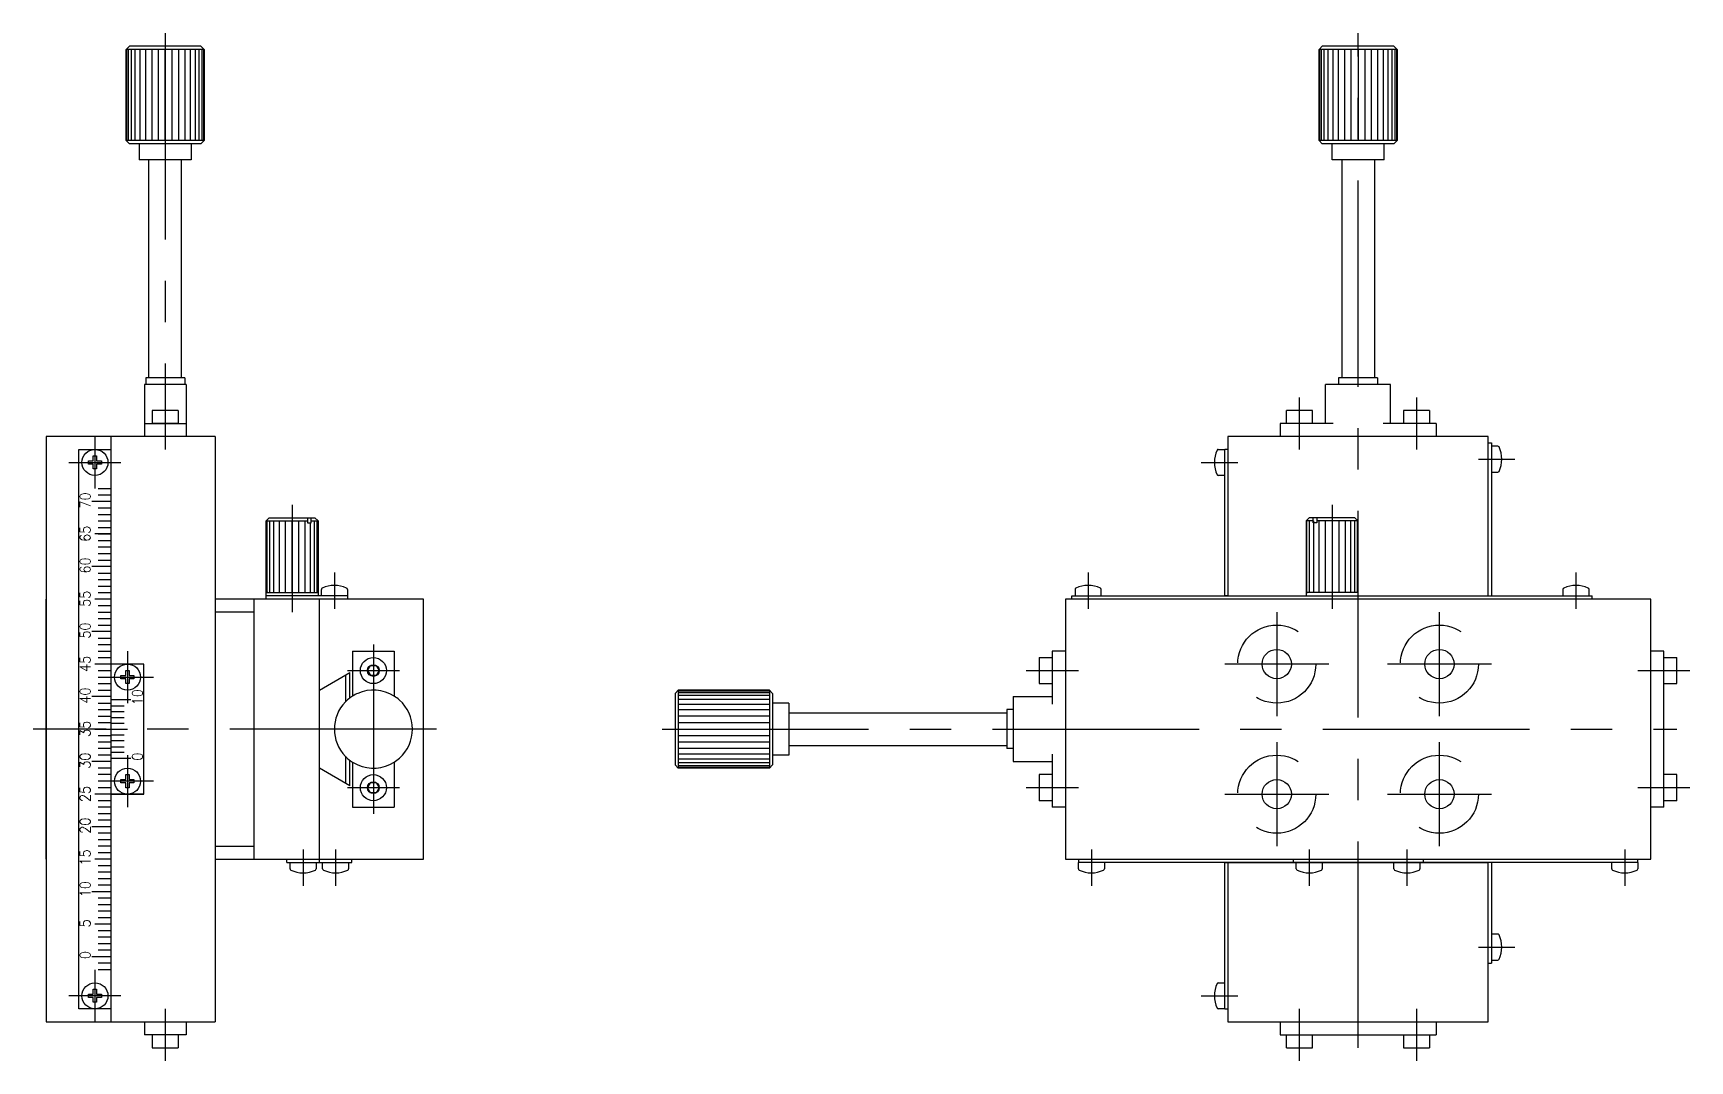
# Model space of a CAD drawing. Extents: x -191 to 392, y -148 to 193.
# Drawn here: x 136.9 to 391.6, y -51 to 107 of the extents above; entities that cross this region are included whole.
import ezdxf

# ---------------------------------------------------------------- set-up
doc = ezdxf.new("R2010")
doc.units = 0
doc.linetypes.add('CENTER', pattern=[50.8, 31.75, -6.35, 6.35, -6.35])
doc.linetypes.add('DASHED', pattern=[19.05, 12.7, -6.35])
doc.layers.get('0').update_dxf_attribs({"linetype": 'CONTINUOUS'})
doc.layers.add('CENTER', color=1, linetype='CENTER')
doc.styles.add('CONVERTER_2', font='txt.shx', dxfattribs={"width": 0.9})

msp = doc.modelspace()

# ---------------------------------------------------------------- linework, layer by layer
at = {"color": 7, "linetype": 'CONTINUOUS'}
for p, q in [((151.25, 104.5), (151.75, 105)), ((157.25, 104.5), (151.25, 104.5)), ((151.25, 90.5), (151.25, 104.5)), ((151.25, 104.5), (151.25, 90.5)), ((151.34, 90.5), (151.34, 104.5)), ((151.61, 90.5), (151.61, 104.5)), ((155.25, 105), (151.75, 105)), ((152.05, 90.5), (152.05, 104.5)), ((152.65, 90.5), (152.65, 104.5)), ((153.39, 90.5), (153.39, 104.5)), ((154.25, 90.5), (154.25, 104.5)), ((155.23, 90.5), (155.23, 104.5)), ((159.25, 105), (155.25, 105)), ((156.21, 90.5), (156.21, 104.5)), ((157.25, 90.5), (157.25, 104.5)), ((158.29, 104.5), (157.25, 104.5)), ((158.29, 104.5), (158.29, 90.5)), ((159.27, 104.5), (158.29, 104.5)), ((159.45, 105), (159.25, 105)), ((159.27, 104.5), (159.27, 90.5)), ((160.25, 104.5), (159.27, 104.5)), ((162.75, 105), (159.45, 105)), ((160.25, 104.5), (160.25, 90.5)), ((161.1, 104.5), (160.25, 104.5)), ((161.1, 104.5), (161.1, 90.5)), ((161.84, 104.5), (161.1, 104.5)), ((161.84, 104.5), (161.84, 90.5)), ((162.44, 104.5), (161.84, 104.5)), ((162.44, 104.5), (162.44, 90.5)), ((162.89, 104.5), (162.44, 104.5)), ((163.25, 104.5), (162.75, 105)), ((162.89, 104.5), (162.89, 90.5)), ((163.16, 104.5), (162.89, 104.5)), ((163.16, 104.5), (163.16, 90.5)), ((163.25, 104.5), (163.16, 104.5)), ((163.25, 104.5), (163.25, 90.5)), ((335.12, 105), (334.62, 104.5)), ((334.62, 90.5), (334.62, 104.5)), ((334.72, 104.5), (334.62, 104.5)), ((334.72, 90.5), (334.72, 104.5)), ((334.99, 104.5), (334.72, 104.5)), ((334.99, 90.5), (334.99, 104.5)), ((335.43, 104.5), (334.99, 104.5)), ((338.42, 105), (335.12, 105)), ((335.43, 90.5), (335.43, 104.5)), ((336.03, 104.5), (335.43, 104.5)), ((336.03, 90.5), (336.03, 104.5)), ((336.77, 104.5), (336.03, 104.5)), ((336.77, 90.5), (336.77, 104.5)), ((337.62, 104.5), (336.77, 104.5)), ((337.62, 90.5), (337.62, 104.5)), ((338.6, 104.5), (337.62, 104.5)), ((338.62, 105), (338.42, 105)), ((338.6, 90.5), (338.6, 104.5)), ((339.58, 104.5), (338.6, 104.5)), ((342.62, 105), (338.62, 105)), ((339.58, 90.5), (339.58, 104.5)), ((340.62, 104.5), (339.58, 104.5)), ((340.62, 104.5), (340.62, 90.5)), ((346.62, 104.5), (340.62, 104.5)), ((341.67, 104.5), (341.67, 90.5)), ((346.12, 105), (342.62, 105)), ((342.64, 104.5), (342.64, 90.5)), ((343.62, 104.5), (343.62, 90.5)), ((344.48, 104.5), (344.48, 90.5)), ((345.22, 104.5), (345.22, 90.5)), ((345.82, 104.5), (345.82, 90.5)), ((346.12, 105), (346.62, 104.5)), ((346.26, 104.5), (346.26, 90.5)), ((346.53, 104.5), (346.53, 90.5)), ((346.62, 90.5), (346.62, 104.5)), ((346.62, 104.5), (346.62, 90.5)), ((157.25, 90.5), (151.25, 90.5)), ((151.34, 90.5), (151.25, 90.5)), ((151.25, 90.5), (151.75, 90)), ((151.61, 90.5), (151.34, 90.5)), ((152.05, 90.5), (151.61, 90.5)), ((162.75, 90), (151.75, 90)), ((161.25, 90), (153.25, 90)), ((153.25, 90), (153.25, 87.5)), ((153.25, 90), (153.25, 87.5)), ((158.29, 90.5), (157.25, 90.5)), ((159.27, 90.5), (158.29, 90.5)), ((160.25, 90.5), (159.27, 90.5)), ((161.1, 90.5), (160.25, 90.5)), ((161.84, 90.5), (161.1, 90.5)), ((161.25, 90), (161.25, 87.5)), ((162.44, 90.5), (161.84, 90.5)), ((162.89, 90.5), (162.44, 90.5)), ((162.75, 90), (163.25, 90.5)), ((163.16, 90.5), (162.89, 90.5)), ((163.25, 90.5), (163.16, 90.5)), ((334.72, 90.5), (334.62, 90.5)), ((334.62, 90.5), (335.12, 90)), ((334.99, 90.5), (334.72, 90.5)), ((335.43, 90.5), (334.99, 90.5)), ((346.12, 90), (335.12, 90)), ((336.03, 90.5), (335.43, 90.5)), ((336.77, 90.5), (336.03, 90.5)), ((344.62, 90), (336.62, 90)), ((336.62, 87.5), (336.62, 90)), ((337.62, 90.5), (336.77, 90.5)), ((338.6, 90.5), (337.62, 90.5)), ((339.58, 90.5), (338.6, 90.5)), ((340.62, 90.5), (339.58, 90.5)), ((346.62, 90.5), (340.62, 90.5)), ((344.62, 87.5), (344.62, 90)), ((344.62, 87.5), (344.62, 90)), ((346.12, 90), (346.62, 90.5)), ((161.25, 87.5), (153.25, 87.5)), ((154.75, 87.5), (153.25, 87.5)), ((154.75, 54), (154.75, 87.5)), ((159.75, 87.5), (154.75, 87.5)), ((159.75, 54), (159.75, 87.5)), ((161.25, 87.5), (159.75, 87.5)), ((344.62, 87.5), (336.62, 87.5)), ((338.12, 87.5), (336.62, 87.5)), ((338.12, 87.5), (338.12, 54)), ((343.12, 87.5), (338.12, 87.5)), ((343.12, 87.5), (343.12, 54)), ((344.62, 87.5), (343.12, 87.5)), ((154.25, 54), (154.25, 53)), ((154.75, 54), (154.25, 54)), ((159.75, 54), (154.75, 54)), ((160.25, 54), (159.75, 54)), ((160.25, 54), (160.25, 53)), ((337.62, 54), (337.62, 53)), ((338.12, 54), (337.62, 54)), ((343.12, 54), (338.12, 54)), ((343.62, 54), (343.12, 54)), ((343.62, 54), (343.62, 53)), ((160.45, 53), (154.05, 53)), ((154.05, 53), (154.05, 47)), ((160.45, 53), (160.45, 47)), ((335.62, 47), (335.62, 53)), ((338.12, 53), (335.62, 53)), ((343.12, 53), (338.12, 53)), ((345.62, 53), (343.12, 53)), ((345.62, 47), (345.62, 53)), ((159.25, 49), (155.25, 49)), ((155.25, 49), (155.25, 47)), ((159.25, 49), (159.25, 47)), ((329.62, 47), (329.62, 49)), ((333.62, 49), (329.62, 49)), ((333.62, 47), (333.62, 49)), ((347.62, 49), (347.62, 47)), ((351.62, 49), (347.62, 49)), ((351.62, 49), (351.62, 47)), ((154.05, 47), (160.45, 47)), ((154.05, 47), (154.05, 45)), ((159.25, 47), (155.25, 47)), ((160.45, 47), (160.45, 45)), ((329.62, 47), (328.62, 47)), ((328.62, 47), (328.62, 45)), ((333.62, 47), (328.62, 47)), ((336.78, 47), (333.62, 47)), ((352.62, 47), (344.47, 47)), ((351.62, 47), (347.62, 47)), ((352.62, 47), (352.62, 45)), ((138.95, 45), (138.95, 0)), ((164.95, 45), (138.95, 45)), ((148.95, 43), (148.95, 45)), ((164.95, 45), (164.95, -25)), ((360.62, 45), (320.62, 45)), ((320.62, 45), (320.62, 43)), ((360.62, 43), (360.62, 45)), ((360.62, 44), (361.12, 44)), ((361.12, 44), (361.12, 20.5)), ((362.11, 43.5), (361.12, 43.5)), ((143.95, -43), (143.95, 43)), ((143.95, 43), (148.95, 43)), ((145.45, 40.75), (145.45, 41.25)), ((145.45, 41.25), (146.2, 41.25)), ((146.2, 40.75), (145.45, 40.75)), ((146.2, 42), (146.7, 42)), ((146.2, 41.25), (146.2, 42)), ((146.2, 40), (146.2, 40.75)), ((146.7, 42), (146.7, 41.25)), ((146.7, 41.25), (147.45, 41.25)), ((146.7, 40.75), (146.7, 40)), ((147.45, 40.75), (146.7, 40.75)), ((147.45, 41.25), (147.45, 40.75)), ((148.95, -45), (148.95, 43)), ((319.13, 43), (320.12, 43)), ((320.12, 20.5), (320.12, 43)), ((320.62, 43), (320.12, 43)), ((320.62, 43), (320.62, 20.5)), ((360.62, 20.5), (360.62, 43)), ((146.7, 40), (146.2, 40)), ((320.12, 39), (319.13, 39)), ((361.12, 39.5), (362.11, 39.5)), ((146.95, 37), (148.95, 37)), ((146.95, 36), (148.95, 36)), ((146.95, 36), (148.95, 36)), ((148.95, 35), (145.95, 35)), ((146.95, 34), (148.95, 34)), ((146.95, 33), (148.95, 33)), ((146.95, 33), (148.95, 33)), ((146.95, 33), (148.95, 33)), ((146.95, 32), (148.95, 32)), ((146.95, 32), (148.95, 32)), ((146.95, 31), (148.95, 31)), ((146.95, 31), (148.95, 31)), ((173.25, 32.5), (172.75, 32)), ((172.75, 20), (172.75, 32)), ((172.75, 32), (179.11, 32)), ((172.88, 32), (172.88, 21)), ((173.25, 32.5), (180.25, 32.5)), ((173.28, 32), (173.28, 21)), ((173.92, 32), (173.92, 21)), ((174.75, 32), (174.75, 21)), ((175.71, 32), (175.71, 21)), ((176.75, 21), (176.75, 32)), ((177.78, 21), (177.78, 32)), ((178.75, 21), (178.75, 32)), ((179.11, 32.5), (179.11, 31.7)), ((179.11, 31.7), (179.67, 31.7)), ((179.58, 21), (179.58, 31.7)), ((179.67, 31.7), (179.67, 32.5)), ((179.67, 32), (180.75, 32)), ((180.21, 21), (180.21, 32)), ((180.75, 32), (180.25, 32.5)), ((180.61, 21), (180.61, 32)), ((180.75, 32), (180.75, 20.5)), ((332.62, 32), (333.12, 32.5)), ((332.62, 32), (333.12, 32.5)), ((332.62, 32), (332.62, 22.07)), ((332.62, 32), (332.62, 21)), ((333.7, 32), (332.62, 32)), ((333.7, 32), (332.62, 32)), ((332.76, 21), (332.76, 32)), ((332.76, 21), (332.76, 32)), ((340.12, 32.5), (333.12, 32.5)), ((340.12, 32.5), (333.12, 32.5)), ((333.16, 21), (333.16, 32)), ((333.16, 21), (333.16, 32)), ((333.7, 31.7), (333.7, 32.5)), ((333.7, 31.7), (333.7, 32.5)), ((334.26, 31.7), (333.7, 31.7)), ((333.8, 31.7), (333.7, 31.7)), ((333.8, 21), (333.8, 32)), ((333.8, 21), (333.8, 31.7)), ((334.26, 31.7), (333.8, 31.7)), ((334.26, 32.5), (334.26, 31.7)), ((334.26, 32.5), (334.26, 31.7)), ((340.62, 32), (334.26, 32)), ((339.45, 32), (334.26, 32)), ((334.62, 21), (334.62, 32)), ((334.62, 21), (334.62, 32)), ((335.59, 21), (335.59, 32)), ((335.59, 21), (335.59, 32)), ((336.62, 32), (336.62, 21)), ((336.62, 32), (336.62, 21)), ((337.66, 32), (337.66, 21)), ((337.66, 32), (337.66, 21)), ((338.62, 32), (338.62, 21)), ((338.62, 32), (338.62, 21)), ((339.45, 32), (339.45, 21)), ((340.62, 32), (339.45, 32)), ((339.45, 31.7), (339.45, 21)), ((340.09, 32), (340.09, 21)), ((340.09, 32), (340.09, 21)), ((340.12, 32.5), (340.62, 32)), ((340.12, 32.5), (340.62, 32)), ((340.49, 32), (340.49, 21)), ((340.49, 32), (340.49, 21)), ((340.62, 20.5), (340.62, 32)), ((340.62, 20.5), (340.62, 32)), ((148.95, 30), (146.45, 30)), ((146.95, 30), (148.95, 30)), ((146.95, 30), (148.95, 30)), ((146.95, 29), (148.95, 29)), ((148.95, 25), (148.95, 30)), ((146.95, 28), (148.95, 28)), ((146.95, 27), (148.95, 27)), ((146.95, 26), (148.95, 26)), ((148.95, 25), (145.95, 25)), ((146.95, 24), (148.95, 24)), ((146.95, 24), (148.95, 24)), ((146.95, 23), (148.95, 23)), ((146.95, 23), (148.95, 23)), ((360.62, 20.5), (360.62, 23)), ((146.95, 22), (148.95, 22)), ((146.95, 22), (148.95, 22)), ((146.95, 21), (148.95, 21)), ((146.95, 21), (148.95, 21)), ((172.75, 21), (180.75, 21)), ((173, 21), (172.75, 21)), ((185.25, 20.5), (172.75, 20.5)), ((181.25, 20.5), (181.25, 21.49)), ((185.25, 21.49), (185.25, 20.5)), ((185.25, 20.5), (185.25, 20)), ((296.62, 20.5), (320.12, 20.5)), ((296.62, 20), (296.62, 20.5)), ((297.12, 21.49), (297.12, 20.5)), ((301.12, 20.5), (301.12, 21.49)), ((320.62, 20.5), (320.12, 20.5)), ((320.12, 20.5), (320.62, 20.5)), ((320.62, 20.5), (340.62, 20.5)), ((332.62, 22.07), (332.62, 21)), ((336.62, 21), (332.62, 21)), ((336.62, 21), (332.62, 21)), ((332.62, 21), (332.62, 20.5)), ((332.62, 21), (332.87, 21)), ((332.62, 21), (332.62, 20.5)), ((332.62, 21), (332.87, 21)), ((340.62, 21), (336.62, 21)), ((340.62, 21), (336.62, 21)), ((340.62, 20.5), (376.62, 20.5)), ((372.12, 21.49), (372.12, 20.5)), ((376.12, 20.5), (376.12, 21.49)), ((376.62, 20), (376.62, 20.5)), ((138.95, 0), (138.95, 20)), ((148.95, 20), (146.45, 20)), ((146.95, 19), (148.95, 19)), ((146.95, 18), (148.95, 18)), ((196.95, 20), (164.95, 20)), ((164.95, 20), (164.95, 14.75)), ((170.95, 18), (164.95, 18)), ((170.95, 18), (170.95, 20)), ((170.95, 0), (170.95, 18)), ((180.95, -20.5), (180.95, 20)), ((196.95, -20), (196.95, 20)), ((295.62, 20), (295.62, -20)), ((320.12, 20), (295.62, 20)), ((385.62, 20), (320.12, 20)), ((350.62, 20), (330.62, 20)), ((361.12, 20), (350.62, 20)), ((385.62, -20), (385.62, 20)), ((146.95, 17), (148.95, 17)), ((146.95, 16), (148.95, 16)), ((148.95, 15), (145.95, 15)), ((146.95, 14), (148.95, 14)), ((146.95, 13), (148.95, 13)), ((164.95, 14.75), (164.95, 10.25)), ((146.95, 12), (148.95, 12)), ((146.95, 11), (148.95, 11)), ((186.05, 12), (192.45, 12)), ((186.05, 12), (186.05, 5.08)), ((192.45, 12), (192.45, 5.08)), ((291.62, 11), (291.62, 7)), ((291.62, 11), (293.62, 11)), ((295.62, 12), (293.62, 12)), ((293.62, 12), (293.62, 7)), ((293.62, 12), (293.62, 11)), ((387.62, 12), (385.62, 12)), ((387.62, 7), (387.62, 12)), ((387.62, 11), (389.62, 11)), ((389.62, 7), (389.62, 11)), ((153.95, 10), (146.45, 10)), ((146.95, 9), (148.95, 9)), ((146.95, 8), (148.95, 8)), ((153.95, 10), (148.95, 10)), ((150.45, 8.25), (151.2, 8.25)), ((150.45, 7.75), (150.45, 8.25)), ((151.2, 7.75), (150.45, 7.75)), ((151.2, 9), (151.7, 9)), ((151.2, 8.25), (151.2, 9)), ((151.2, 7), (151.2, 7.75)), ((151.7, 9), (151.7, 8.25)), ((151.7, 8.25), (152.45, 8.25)), ((151.7, 7.75), (151.7, 7)), ((152.45, 7.75), (151.7, 7.75)), ((152.45, 8.25), (152.45, 7.75)), ((153.95, -10), (153.95, 10)), ((180.95, 6), (185.65, 8.71)), ((184.95, 8.31), (184.95, 4.18)), ((185.65, 4.8), (185.65, 8.71)), ((188.35, 9), (188.8, 9.78)), ((188.35, 9), (188.8, 8.22)), ((188.8, 9.78), (189.7, 9.78)), ((189.7, 8.22), (188.8, 8.22)), ((189.7, 9.78), (190.15, 9)), ((190.15, 9), (189.7, 8.22)), ((146.95, 7), (148.95, 7)), ((146.95, 6), (148.95, 6)), ((151.7, 7), (151.2, 7)), ((235.62, 5.5), (236.12, 6)), ((235.62, 5.5), (235.62, 2)), ((236.12, 6), (250.12, 6)), ((250.12, 6), (236.12, 6)), ((236.12, 6), (236.12, 0)), ((236.12, 5.91), (250.12, 5.91)), ((236.12, 5.64), (250.12, 5.64)), ((236.12, 5.2), (250.12, 5.2)), ((250.12, 6), (250.12, 0)), ((250.62, 5.5), (250.12, 6)), ((250.62, 5.5), (250.62, -5.5)), ((291.62, 7), (293.62, 7)), ((293.62, 7), (293.62, 3.84)), ((387.62, -12), (387.62, 7)), ((387.62, 7), (389.62, 7)), ((148.95, 5), (145.95, 5)), ((146.95, 4), (148.95, 4)), ((146.95, 3), (148.95, 3)), ((151.95, 4.5), (148.95, 4.5)), ((148.95, 3.6), (150.95, 3.6)), ((148.95, 2.7), (150.95, 2.7)), ((236.12, 4.6), (250.12, 4.6)), ((236.12, 3.86), (250.12, 3.86)), ((236.12, 3), (250.12, 3)), ((250.62, 4), (250.62, -4)), ((253.12, 4), (250.62, 4)), ((253.12, 4), (250.62, 4)), ((253.12, 4), (253.12, -4)), ((253.12, 4), (253.12, 2.5)), ((286.62, 3), (286.62, 2.5)), ((287.62, 3), (286.62, 3)), ((287.62, 5), (293.62, 5)), ((287.62, 5), (287.62, 2.5)), ((138.95, 0), (138.95, -45)), ((138.95, -20), (138.95, 0)), ((146.45, 0), (151.45, 0)), ((146.95, 2), (148.95, 2)), ((146.95, 1), (148.95, 1)), ((148.95, 1.8), (150.95, 1.8)), ((148.95, 0.9), (150.95, 0.9)), ((235.62, 2), (235.62, -2)), ((236.12, 2.02), (250.12, 2.02)), ((236.12, 1.04), (250.12, 1.04)), ((236.12, 0), (250.12, 0)), ((236.12, 0), (236.12, -1.04)), ((250.12, 0), (250.12, -1.04)), ((253.12, 2.5), (286.62, 2.5)), ((253.12, 2.5), (253.12, -2.5)), ((286.62, 2.5), (286.62, -2.5)), ((287.62, 2.5), (287.62, -2.5)), ((146.95, -1), (148.95, -1)), ((148.95, -2), (146.95, -2)), ((148.95, -0.9), (150.95, -0.9)), ((150.95, -1.8), (148.95, -1.8)), ((170.95, -18), (170.95, 0)), ((235.62, -2), (235.62, -2.2)), ((235.62, -2.2), (235.62, -5.5)), ((250.12, -1.04), (236.12, -1.04)), ((236.12, -1.04), (236.12, -2.02)), ((250.12, -2.02), (236.12, -2.02)), ((236.12, -2.02), (236.12, -3)), ((250.12, -1.04), (250.12, -2.02)), ((250.12, -2.02), (250.12, -3)), ((253.12, -2.5), (286.62, -2.5)), ((253.12, -2.5), (253.12, -4)), ((286.62, -2.5), (286.62, -3)), ((287.62, -2.5), (287.62, -5)), ((148.95, -5), (145.95, -5)), ((148.95, -3), (146.95, -3)), ((148.95, -4), (146.95, -4)), ((148.95, -2.7), (150.95, -2.7)), ((150.95, -3.6), (148.95, -3.6)), ((151.95, -4.5), (148.95, -4.5)), ((184.95, -4.18), (184.95, -8.31)), ((185.65, -8.71), (185.65, -4.8)), ((186.05, -5.08), (186.05, -12)), ((192.45, -5.08), (192.45, -12)), ((250.12, -3), (236.12, -3)), ((236.12, -3), (236.12, -3.86)), ((250.12, -3.86), (236.12, -3.86)), ((236.12, -3.86), (236.12, -4.6)), ((250.12, -4.6), (236.12, -4.6)), ((236.12, -4.6), (236.12, -5.2)), ((250.12, -3), (250.12, -3.86)), ((250.12, -3.86), (250.12, -4.6)), ((250.12, -4.6), (250.12, -5.2)), ((253.12, -4), (250.62, -4)), ((287.62, -3), (286.62, -3)), ((287.62, -5), (293.62, -5)), ((293.62, -3.84), (293.62, -12)), ((148.95, -6), (146.95, -6)), ((148.95, -7), (146.95, -7)), ((151.2, -7), (151.7, -7)), ((151.2, -7.75), (151.2, -7)), ((151.7, -7), (151.7, -7.75)), ((185.65, -8.71), (180.95, -6)), ((235.62, -5.5), (236.12, -6)), ((250.12, -5.2), (236.12, -5.2)), ((236.12, -5.2), (236.12, -5.64)), ((250.12, -5.64), (236.12, -5.64)), ((236.12, -5.64), (236.12, -5.91)), ((250.12, -5.91), (236.12, -5.91)), ((236.12, -5.91), (236.12, -6)), ((250.12, -6), (236.12, -6)), ((250.12, -5.2), (250.12, -5.64)), ((250.12, -6), (250.62, -5.5)), ((250.12, -5.64), (250.12, -5.91)), ((250.12, -5.91), (250.12, -6)), ((293.62, -7), (291.62, -7)), ((291.62, -7), (291.62, -11)), ((293.62, -7), (293.62, -11)), ((389.62, -7), (387.62, -7)), ((389.62, -11), (389.62, -7)), ((153.95, -10), (146.45, -10)), ((148.95, -8), (146.95, -8)), ((148.95, -9), (146.95, -9)), ((153.95, -10), (148.95, -10)), ((148.95, -10), (153.95, -10)), ((150.45, -7.75), (151.2, -7.75)), ((150.45, -8.25), (150.45, -7.75)), ((151.2, -8.25), (150.45, -8.25)), ((151.2, -9), (151.2, -8.25)), ((151.7, -9), (151.2, -9)), ((151.7, -7.75), (152.45, -7.75)), ((151.7, -8.25), (151.7, -9)), ((152.45, -8.25), (151.7, -8.25)), ((152.45, -7.75), (152.45, -8.25)), ((188.8, -8.22), (188.35, -9)), ((188.8, -9.78), (188.35, -9)), ((188.8, -8.22), (189.7, -8.22)), ((189.7, -9.78), (188.8, -9.78)), ((189.7, -8.22), (190.15, -9)), ((190.15, -9), (189.7, -9.78)), ((148.95, -11), (146.95, -11)), ((148.95, -12), (146.95, -12)), ((186.05, -12), (192.45, -12)), ((293.62, -11), (291.62, -11)), ((295.62, -12), (293.62, -12)), ((387.62, -12), (385.62, -12)), ((389.62, -11), (387.62, -11)), ((148.95, -15), (145.95, -15)), ((148.95, -13), (146.95, -13)), ((148.95, -14), (146.95, -14)), ((148.95, -16), (146.95, -16)), ((148.95, -17), (146.95, -17)), ((148.95, -20), (146.45, -20)), ((148.95, -18), (146.95, -18)), ((148.95, -19), (146.95, -19)), ((164.95, -18), (170.95, -18)), ((164.95, -20), (196.95, -20)), ((170.95, -20), (170.95, -18)), ((175.95, -20.5), (175.95, -20)), ((185.65, -20), (185.95, -20)), ((185.95, -20.5), (185.95, -20)), ((295.62, -20), (297.62, -20)), ((297.62, -20), (350.62, -20)), ((297.62, -20), (297.62, -20.5)), ((330.62, -20), (330.62, -20.5)), ((350.62, -20), (383.62, -20)), ((350.62, -20), (361.12, -20)), ((350.62, -20), (350.62, -20.5)), ((383.62, -20.5), (383.62, -20)), ((383.62, -20), (385.62, -20)), ((148.95, -21), (146.95, -21)), ((148.95, -22), (146.95, -22)), ((175.95, -20.5), (185.95, -20.5)), ((176.45, -21.49), (176.45, -20.5)), ((180.45, -20.5), (180.45, -21.49)), ((181.45, -21.49), (181.45, -20.5)), ((185.45, -20.5), (185.45, -21.49)), ((383.62, -20.5), (297.62, -20.5)), ((297.62, -21.49), (297.62, -20.5)), ((301.62, -20.5), (301.62, -21.49)), ((320.12, -43), (320.12, -20.5)), ((320.12, -20.5), (320.62, -20.5)), ((320.62, -20.5), (360.62, -20.5)), ((320.62, -20.5), (320.62, -23)), ((320.62, -20.5), (320.62, -23)), ((331.12, -21.49), (331.12, -20.5)), ((335.12, -20.5), (335.12, -21.49)), ((346.12, -21.49), (346.12, -20.5)), ((350.12, -20.5), (350.12, -21.49)), ((360.62, -45), (360.62, -20.5)), ((361.12, -20.5), (361.12, -36)), ((379.62, -21.49), (379.62, -20.5)), ((383.62, -20.5), (383.62, -21.49)), ((148.95, -25), (145.95, -25)), ((148.95, -23), (146.95, -23)), ((148.95, -24), (146.95, -24)), ((164.95, -25), (164.95, -45)), ((320.62, -23), (320.62, -43)), ((148.95, -26), (146.95, -26)), ((148.95, -27), (146.95, -27)), ((148.95, -28), (146.95, -28)), ((148.95, -30), (146.45, -30)), ((148.95, -29), (146.95, -29)), ((148.95, -31), (146.95, -31)), ((148.95, -32), (146.95, -32)), ((148.95, -33), (146.95, -33)), ((362.11, -31.5), (361.12, -31.5)), ((148.95, -35), (145.95, -35)), ((148.95, -34), (146.95, -34)), ((361.12, -35.5), (362.11, -35.5)), ((148.95, -36), (146.95, -36)), ((148.95, -37), (146.95, -37)), ((360.62, -36), (361.12, -36)), ((146.2, -40.75), (146.2, -40)), ((146.2, -40), (146.7, -40)), ((146.7, -40), (146.7, -40.75)), ((319.13, -39), (320.12, -39)), ((148.95, -43), (143.95, -43)), ((145.45, -41.25), (145.45, -40.75)), ((145.45, -40.75), (146.2, -40.75)), ((146.2, -41.25), (145.45, -41.25)), ((146.2, -42), (146.2, -41.25)), ((146.7, -42), (146.2, -42)), ((146.7, -40.75), (147.45, -40.75)), ((147.45, -41.25), (146.7, -41.25)), ((146.7, -41.25), (146.7, -42)), ((147.45, -40.75), (147.45, -41.25)), ((320.12, -43), (319.13, -43)), ((320.12, -43), (320.62, -43)), ((320.62, -43), (320.62, -45)), ((138.95, -45), (145.95, -45)), ((145.95, -45), (146.45, -45)), ((146.45, -45), (164.95, -45)), ((154.05, -45), (154.05, -47)), ((160.45, -45), (160.45, -47)), ((320.62, -45), (360.62, -45)), ((328.62, -45), (328.62, -47)), ((352.62, -45), (352.62, -47)), ((160.45, -47), (154.05, -47)), ((155.25, -47), (155.25, -49)), ((159.25, -47), (159.25, -49)), ((328.62, -47), (333.62, -47)), ((329.62, -49), (329.62, -47)), ((333.62, -47), (352.62, -47)), ((333.62, -49), (333.62, -47)), ((347.62, -47), (347.62, -49)), ((351.62, -47), (351.62, -49)), ((155.25, -49), (159.25, -49)), ((329.62, -49), (333.62, -49)), ((347.62, -49), (351.62, -49))]:
    msp.add_line(p, q, dxfattribs=at)
for centre, radius in [((146.45, 41), 2), ((189.25, 9), 2), ((328.12, 10), 2.25), ((353.12, 10), 2.25), ((151.45, 8), 2), ((189.25, 9), 0.9), ((151.45, -8), 2), ((189.25, -9), 2), ((189.25, -9), 0.9), ((328.12, -10), 2.25), ((353.12, -10), 2.25), ((146.45, -41), 2)]:
    msp.add_circle(centre, radius, dxfattribs=at)
at = {"color": 3, "linetype": 'DASHED'}
for centre in [(328.12, 10), (328.12, 10), (353.12, 10), (353.12, 10), (328.12, -10), (328.12, -10), (353.12, -10), (353.12, -10)]:
    msp.add_circle(centre, 6, dxfattribs=at)
at = {"color": 7, "linetype": 'CONTINUOUS'}
for centre, radius, start, end in [((362.11, 43.3), 0.2, 25.6716, 90), ((358.37, 41.5), 4.35, 334.3284, 25.6716), ((322.88, 41), 4.35, 154.3284, 205.6716), ((319.13, 42.8), 0.2, 90, 154.3284), ((319.13, 39.2), 0.2, 205.6716, 270), ((362.11, 39.7), 0.2, 270, 334.3284), ((181.45, 21.49), 0.2, 115.6716, 180), ((183.25, 17.75), 4.35, 64.3284, 115.6716), ((185.05, 21.49), 0.2, 0, 64.3284), ((297.32, 21.49), 0.2, 115.6716, 180), ((299.12, 17.75), 4.35, 64.3284, 115.6716), ((300.92, 21.49), 0.2, 0, 64.3284), ((372.32, 21.49), 0.2, 115.6716, 180), ((374.12, 17.75), 4.35, 64.3284, 115.6716), ((375.92, 21.49), 0.2, 0, 64.3284), ((189.25, 0), 6, 113.5782, 122.231), ((189.25, 0), 6, 57.769, 113.5782), ((189.25, 0), 6, 135.78, 224.22), ((189.25, 0), 6, 126.8699, 135.78), ((189.25, 0), 6, 125.6853, 126.8699), ((189.25, 0), 6, 122.231, 125.6853), ((189.25, 0), 6, 48.1897, 57.769), ((189.25, 0), 6, 311.8103, 48.1897), ((189.25, 0), 6, 224.22, 234.3147), ((189.25, 0), 6, 234.3147, 237.769), ((189.25, 0), 6, 237.769, 246.4218), ((189.25, 0), 6, 246.4218, 302.231), ((189.25, 0), 6, 302.231, 311.8103), ((176.65, -21.49), 0.2, 180, 244.3284), ((178.45, -17.75), 4.35, 244.3284, 295.6716), ((180.25, -21.49), 0.2, 295.6716, 0), ((181.65, -21.49), 0.2, 180, 244.3284), ((183.45, -17.75), 4.35, 244.3284, 295.6716), ((185.25, -21.49), 0.2, 295.6716, 0), ((297.82, -21.49), 0.2, 180, 244.3284), ((299.62, -17.75), 4.35, 244.3284, 295.6716), ((301.42, -21.49), 0.2, 295.6716, 0), ((331.32, -21.49), 0.2, 180, 244.3284), ((333.12, -17.75), 4.35, 244.3284, 295.6716), ((334.92, -21.49), 0.2, 295.6716, 0), ((346.32, -21.49), 0.2, 180, 244.3284), ((348.12, -17.75), 4.35, 244.3284, 295.6716), ((349.92, -21.49), 0.2, 295.6716, 0), ((379.82, -21.49), 0.2, 180, 244.3284), ((381.62, -17.75), 4.35, 244.3284, 295.6716), ((383.42, -21.49), 0.2, 295.6716, 0), ((362.11, -31.7), 0.2, 25.6716, 90), ((358.37, -33.5), 4.35, 334.3284, 25.6716), ((362.11, -35.3), 0.2, 270, 334.3284), ((322.88, -41), 4.35, 154.3284, 205.6716), ((319.13, -39.2), 0.2, 90, 154.3284), ((319.13, -42.8), 0.2, 205.6716, 270)]:
    msp.add_arc(centre, radius, start, end, dxfattribs=at)
at = {"layer": 'CENTER', "color": 1, "linetype": 'CENTER'}
for p, q in [((157.25, 107), (157.25, 43)), ((340.62, -49), (340.62, 107)), ((331.62, 43), (331.62, 51)), ((349.62, 51), (349.62, 43)), ((146.45, 45), (146.45, 37)), ((142.45, 41), (150.45, 41)), ((316.52, 41), (322.12, 41)), ((359.12, 41.5), (364.72, 41.5)), ((176.75, 34.5), (176.75, 18)), ((336.62, 34.5), (336.62, 18.5)), ((183.25, 24.1), (183.25, 18.5)), ((299.12, 24.1), (299.12, 18.5)), ((374.12, 24.1), (374.12, 18.5)), ((328.12, 18), (328.12, 2)), ((353.12, 2), (353.12, 18)), ((328.12, 16), (328.12, 4)), ((353.12, 4), (353.12, 16)), ((189.25, 13), (189.25, -13)), ((151.45, 12), (151.45, 4)), ((147.45, 8), (155.45, 8)), ((185.25, 9), (193.25, 9)), ((289.62, 9), (297.62, 9)), ((336.12, 10), (320.12, 10)), ((334.12, 10), (322.12, 10)), ((361.12, 10), (345.12, 10)), ((359.12, 10), (347.12, 10)), ((383.62, 9), (391.62, 9)), ((198.95, 0), (136.95, 0)), ((233.62, 0), (389.62, 0)), ((328.12, -2), (328.12, -18)), ((353.12, -18), (353.12, -2)), ((151.45, -4), (151.45, -12)), ((328.12, -4), (328.12, -16)), ((353.12, -16), (353.12, -4)), ((155.45, -8), (147.45, -8)), ((153.45, -8), (149.45, -8)), ((193.25, -9), (185.25, -9)), ((297.62, -9), (289.62, -9)), ((320.12, -10), (336.12, -10)), ((322.12, -10), (334.12, -10)), ((345.12, -10), (361.12, -10)), ((347.12, -10), (359.12, -10)), ((391.62, -9), (383.62, -9)), ((178.45, -18.5), (178.45, -24.1)), ((183.45, -18.5), (183.45, -24.1)), ((299.62, -18.5), (299.62, -24.1)), ((333.12, -18.5), (333.12, -24.1)), ((348.12, -18.5), (348.12, -24.1)), ((381.62, -18.5), (381.62, -24.1)), ((359.12, -33.5), (364.72, -33.5)), ((146.45, -37), (146.45, -45)), ((150.45, -41), (142.45, -41)), ((157.25, -43), (157.25, -51)), ((316.52, -41), (322.12, -41)), ((331.62, -51), (331.62, -43)), ((349.62, -43), (349.62, -51))]:
    msp.add_line(p, q, dxfattribs=at)

# ---------------------------------------------------------------- texts
at = {"color": 7, "linetype": 'CONTINUOUS', "style": 'CONVERTER_2', "width": 0.9}
for s, p in [('70', (145.75, 33.92)), ('65', (145.75, 28.8)), ('60', (145.75, 23.92)), ('55', (145.75, 18.8)), ('50', (145.75, 13.92)), ('45', (145.75, 8.8)), ('40', (145.75, 3.92)), ('10', (153.78, 3.68)), ('35', (145.75, -1.2)), ('30', (145.75, -6.08)), ('0', (153.78, -4.84)), ('25', (145.75, -11.2)), ('20', (145.75, -16.08)), ('15', (145.75, -20.96)), ('10', (145.75, -25.84)), ('5', (145.75, -30.48)), ('0', (145.75, -35.36))]:
    msp.add_text(s, height=1.6, rotation=90, dxfattribs=at).set_placement(p)

doc.saveas('drawing.dxf')
